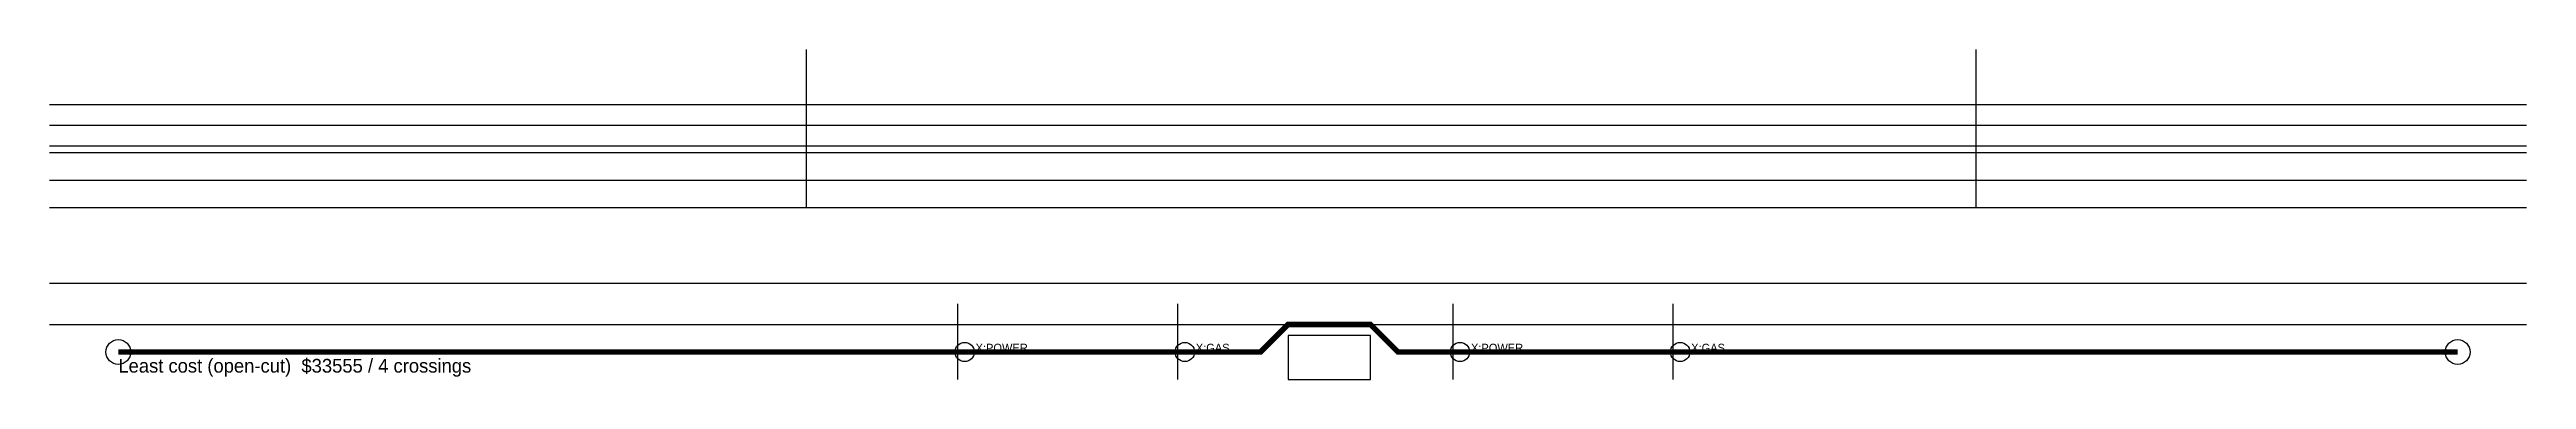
# Model space of a CAD drawing. Header units: metres. Extents: x 30000 to 30180, y 32000 to 32024.
import ezdxf

# ---------------------------------------------------------------- set-up
doc = ezdxf.new("R2010")
doc.units = ezdxf.units.M
for name, color, linetype in [('U-EXIST-CHAMBER', 7, 'Continuous'), ('U-EXIST-GAS', 2, 'Continuous'), ('U-EXIST-POWER', 1, 'Continuous'), ('U-EXIST-SEWER', 3, 'Continuous'), ('U-EXIST-TELE', 30, 'Continuous'), ('U-EXIST-WATER', 5, 'Continuous'), ('U-PROP-CROSSING', 1, 'Continuous'), ('U-PROP-MANHOLE', 6, 'Continuous'), ('U-PROP-ROUTE', 6, 'Continuous'), ('U-PROP-TEXT', 7, 'Continuous'), ('V-TOPO-KERB', 9, 'Continuous'), ('V-TOPO-ROAD', 8, 'Continuous')]:
    doc.layers.add(name, color=color, linetype=linetype)

msp = doc.modelspace()

# ---------------------------------------------------------------- linework, layer by layer
at = {"layer": 'U-EXIST-CHAMBER'}
msp.add_lwpolyline([(30090, 32000), (30096, 32000), (30096, 32003.2), (30090, 32003.2), (30090, 32000)], dxfattribs=at)
at = {"layer": 'U-EXIST-GAS'}
for points in [[(30000, 32016.5), (30180, 32016.5)], [(30082, 32000), (30082, 32005.5)], [(30118, 32000), (30118, 32005.5)]]:
    msp.add_lwpolyline(points, dxfattribs=at)
at = {"layer": 'U-EXIST-POWER'}
for points in [[(30000, 32018.5), (30180, 32018.5)], [(30066, 32000), (30066, 32005.5)], [(30102, 32000), (30102, 32005.5)]]:
    msp.add_lwpolyline(points, dxfattribs=at)
at = {"layer": 'U-EXIST-SEWER'}
msp.add_lwpolyline([(30000, 32012.5), (30180, 32012.5)], dxfattribs=at)
at = {"layer": 'U-EXIST-TELE'}
for points in [[(30055, 32012.5), (30055, 32024)], [(30140, 32012.5), (30140, 32024)], [(30000, 32020), (30180, 32020)]]:
    msp.add_lwpolyline(points, dxfattribs=at)
at = {"layer": 'U-EXIST-WATER'}
msp.add_lwpolyline([(30000, 32014.5), (30180, 32014.5)], dxfattribs=at)
at = {"layer": 'U-PROP-CROSSING'}
for centre in [(30066.5, 32002), (30082.5, 32002), (30102.5, 32002), (30118.5, 32002)]:
    msp.add_circle(centre, 0.7, dxfattribs=at)
at = {"layer": 'U-PROP-MANHOLE', "color": 6}
for centre in [(30005, 32002), (30175, 32002)]:
    msp.add_circle(centre, 0.9, dxfattribs=at)
at = {"layer": 'U-PROP-ROUTE', "color": 6, "const_width": 0.4}
msp.add_lwpolyline([(30005, 32002), (30088, 32002), (30090, 32004), (30096, 32004), (30098, 32002), (30175, 32002)], dxfattribs=at)
at = {"layer": 'V-TOPO-KERB'}
for points in [[(30000, 32017), (30180, 32017)], [(30000, 32007), (30180, 32007)]]:
    msp.add_lwpolyline(points, dxfattribs=at)
at = {"layer": 'V-TOPO-ROAD'}
for points in [[(30000, 32020), (30180, 32020)], [(30000, 32004), (30180, 32004)]]:
    msp.add_lwpolyline(points, dxfattribs=at)

# ---------------------------------------------------------------- texts
at = {"layer": 'U-PROP-CROSSING'}
for s, p in [('X:POWER', (30067.3, 32002)), ('X:GAS', (30083.3, 32002)), ('X:POWER', (30103.3, 32002)), ('X:GAS', (30119.3, 32002))]:
    msp.add_text(s, height=0.6, dxfattribs=at).set_placement(p)
at = {"layer": 'U-PROP-TEXT', "color": 6}
msp.add_text('Least cost (open-cut)  $33555 / 4 crossings', height=1, dxfattribs=at).set_placement((30005, 32000.5))

doc.saveas('drawing.dxf')
